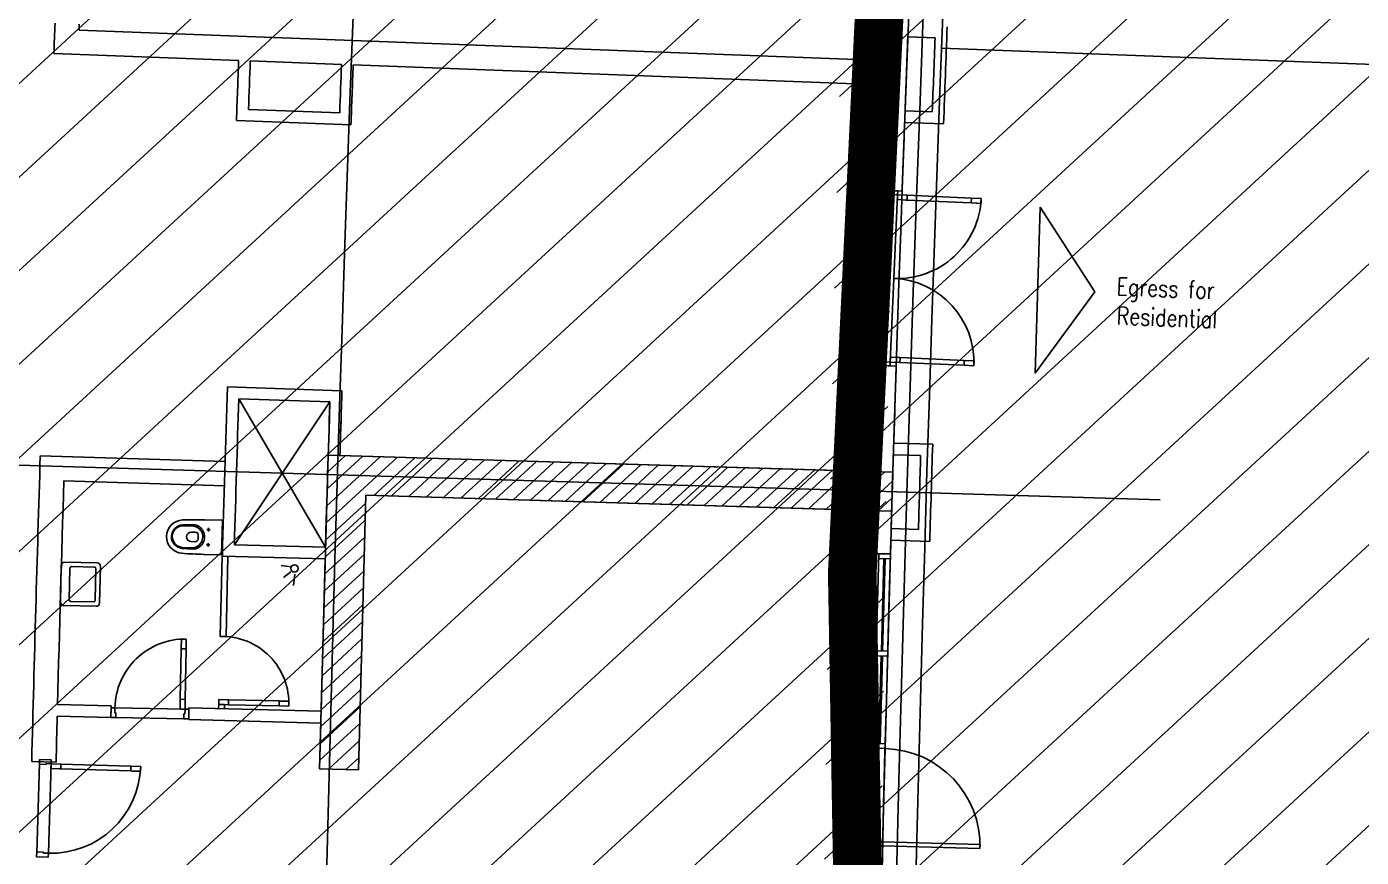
# Model space of a CAD drawing. Extents: x -678889171 to 586587, y -792238163 to 335485.
# Drawn here: x -678773857 to -678760152, y -792032025 to -792023490 of the extents above; entities that cross this region are included whole.
import ezdxf
from ezdxf.enums import TextEntityAlignment as Align

# ---------------------------------------------------------------- set-up
doc = ezdxf.new("R2010")
doc.units = 0
doc.header["$MEASUREMENT"] = 0
for name, color, linetype in [('A-FLOR-PATT', 252, 'Continuous'), ('A-SITE-PATT', 252, 'Continuous'), ('A-WALL', 252, 'Continuous')]:
    doc.layers.add(name, color=color, linetype=linetype)
for name, color, linetype, lineweight in [('BASEMENT3 LAYOUT$0$A-TABL-TEXT', 252, 'Continuous', 30), ('BASEMENT3 LAYOUT$0$HATCH11', 252, 'Continuous', 15), ('BASEMENT3 LAYOUT$0$HATCH7', 252, 'Continuous', 15)]:
    doc.layers.add(name, color=color, linetype=linetype, lineweight=lineweight)
doc.styles.add('Ground floor Towers$0$$Bas01-Rname$0$EN-SC', font='swissc.ttf')
doc.styles.add('Ground floor Towers$0$$Bas01-Rname$0$EN-SCL', font='swisscl.ttf')
doc.styles.add('Ground floor Towers$0$04-Ground Floor$0$V2-lower ground$0$LEVEL  FOR LICENSE LOWER GR$0$$LG- LEVEL$0$AR-SR', font='sarb.shx')
doc.styles.add('MOD-E-TEXT', font='romans.shx', dxfattribs={"width": 0.8, "height": 1.8})

# ---------------------------------------------------------------- blocks, each defined once
blk = doc.blocks.new('A$C61C61320')
at = {"layer": 'BASEMENT3 LAYOUT$0$HATCH11'}
h = blk.add_hatch(dxfattribs=at)
h.set_pattern_fill('JIS_WOOD', color=256, scale=1000, style=0)
h.set_pattern_definition([(45, (-55979.95959305647, -92778.05480168064), (-499.9999991609842, 499.9999991609843), [])])
edge = h.paths.add_edge_path()
edge.add_line((-21467.74319023453, -134455.7384705361), (-52625.22989511769, -137297.8907696561))
edge.add_arc((469730.797268165, -78930.5305383486), 525606.8567419754, 175.7647423383216, 186.3757064635938, ccw=False)
edge.add_arc((-39265.1562679424, -44102.43736154633), 15691.08979022459, 0.9729785529091828, 165.2727067888424, ccw=False)
edge.add_arc((542230.0773749191, -76004.92878418005), 566720.1514529854, 176.7459500062832, 185.9199427217102)
at = {"layer": 'BASEMENT3 LAYOUT$0$HATCH7'}
h = blk.add_hatch(dxfattribs=at)
h.set_pattern_fill('JIS_WOOD', color=256, scale=1000, style=0)
h.set_pattern_definition([(45, (-95575.72641586163, -175160.5677797335), (-499.9999991609842, 499.9999991609843), [])])
edge = h.paths.add_edge_path()
edge.add_line((-93671.42387769371, -154054.9431899884), (-93352.28011348587, -174711.9075518902))
edge.add_line((-93352.28011348587, -174711.9075518902), (-49398.28305342048, -174321.9428492732))
edge.add_arc((-49194.7644366367, -173977.2776182104), 400.2673467584944, 239.4389137010584, 436.7722825904112)
edge.add_line((-49103.17453308101, -173587.6300358392), (-49353.17453308101, -169321.0603725039))
edge.add_arc((765187.6152318742, -69570.4512780355), 820625.9088071947, 178.5717505264322, 186.9818142228341, ccw=False)
edge.add_line((-55183.34322072996, -49116.28952082794), (-86992.42594180122, -47875.38068783496))
edge.add_line((-86992.42594180116, -47875.38068783496), (-86999.8191618316, -136404.81269691))
edge.add_line((-86999.81916183163, -136404.81269691), (-87007.19406194473, -152784.6622732603))
edge.add_line((-87007.19406194473, -152784.6622732603), (-93671.42387769371, -154054.9431899884))
at = {"layer": 'BASEMENT3 LAYOUT$0$A-TABL-TEXT', "const_width": 500}
blk.add_lwpolyline([(-93352.28011348587, -174516.9252005816), (-47927.38834524783, -174323.9099120742, -0.04910831258971037), (-55178.17453308101, -49001.92520058164), (-88972.05165299936, -47526.12244615683)], format="xyb", dxfattribs=at)
blk = doc.blocks.new('2')
at = {"layer": 'BASEMENT3 LAYOUT$0$A-TABL-TEXT', "const_width": 500}
blk.add_lwpolyline([(24568.57618810749, 57680.4355040497), (69993.46795634553, 57873.45079255712, -0.04910831258971037), (62742.68176851235, 183195.4355040497), (28948.804648594, 184671.2382584745)], format="xyb", dxfattribs=at)
blk = doc.blocks.new('GR')
at = {"layer": 'A-FLOR-PATT'}
for p, q in [((113440, 162080), (33017.03360092768, 161882.0966683505)), ((32666.76698605834, 161983.1782630251), (32946.7656315295, 161984.0671100792)), ((24161.07323571844, 161706.6214240607), (32417.45943793616, 161731.0596617961)), ((23911.86737734414, 161455.8826996667), (25810.64095157475, 161461.5029164148)), ((25930.6404361123, 161461.8581052177), (26867.46346090082, 161464.6310258679)), ((26987.46294547405, 161464.9862146708), (32418.19941454591, 161481.0607569292)), ((32669.17957043453, 161223.1820923527), (32949.17821590568, 161224.0709394068)), ((32669.64857839832, 161103.1829765703), (33069.64670217763, 161104.4527582629)), ((25932.5223255959, 160964.351241937), (26869.34113931371, 160968.2793006047)), ((25813.03840728254, 160843.8491938941), (26989.85513439296, 160848.7835580183)), ((32427.09893995013, 160348.2424466232), (32421.27101695056, 158648.2524362662)), ((32422.88544204819, 160398.2571851942), (32672.89318816027, 160397.400106103)), ((32427.09893995013, 160348.2424466232), (32427.27034945012, 160398.2421528102)), ((32577.09805851104, 160347.7282181232), (32427.09893995013, 160348.2424466232)), ((32427.27034945012, 160398.2421528102), (32627.269174198, 160397.5565148102)), ((32577.13234041104, 160357.7281593606), (32577.09805851104, 160347.7282181232)), ((32627.13204659801, 160357.5567498606), (32577.13234041104, 160357.7281593606)), ((32627.13204659801, 160357.5567498606), (32621.23555979844, 158637.5668570289)), ((32627.13204659801, 160357.5567498606), (32626.96063709802, 160307.5570436736)), ((32627.13204659801, 160357.5567498606), (32627.269174198, 160397.5565148102)), ((32727.13145897195, 160357.2139308607), (32627.13204659801, 160357.5567498606)), ((32726.96004947196, 160307.2142246737), (32727.13145897195, 160357.2139308607)), ((33387.12758063995, 160354.9513254608), (32727.13145897195, 160357.2139308607)), ((33386.95617113997, 160304.9516192738), (33387.12758063995, 160354.9513254608)), ((33387.12758063995, 160354.9513254608), (33487.12699301389, 160354.6085064608)), ((33487.12699301389, 160354.6085064608), (33486.9555835139, 160304.6088002739)), ((32626.96063709802, 160307.5570436736), (32713.96012586335, 160307.2587911437)), ((32713.96012586335, 160307.2587911437), (32726.96004947196, 160307.2142246737)), ((33386.95617113997, 160304.9516192738), (32726.96004947196, 160307.2142246737)), ((33486.9555835139, 160304.6088002739), (33386.95617113997, 160304.9516192738)), ((33486.9555835139, 160304.6088002739), (33399.95609474857, 160304.9070528038)), ((33399.95609474857, 160304.9070528038), (33486.9555835139, 160304.6088002739)), ((34690.47895612966, 159443.6494759876), (34095.45330776025, 160289.9945934294)), ((34095.45330776025, 160289.9945934294), (34113.0342862687, 158585.21297089)), ((34690.47895612966, 159443.6494759876), (34113.0342862687, 158585.21297089)), ((32421.27101695056, 158648.2524362662), (32421.09960745057, 158598.2527300792)), ((32421.09960745057, 158598.2527300792), (32621.09843219845, 158597.5670920793)), ((32621.10006898629, 158598.0445388438), (32421.09960745057, 158598.2527300793)), ((32571.27013551147, 158647.7382077662), (32421.27101695056, 158648.2524362662)), ((32434.91516983544, 158598.205367428), (32684.93056297582, 158597.3482621211)), ((32571.23585361147, 158637.7382665288), (32571.27013551147, 158647.7382077662)), ((32621.23555979844, 158637.5668570289), (32571.23585361147, 158637.7382665288)), ((32621.23555979844, 158637.5668570289), (32621.09843219845, 158597.5670920793)), ((32621.23555979844, 158637.5668570289), (32621.40696929843, 158687.5665632158)), ((32721.23497217238, 158637.2240380289), (32621.23555979844, 158637.5668570289)), ((32621.40696929843, 158687.5665632158), (32708.40645806376, 158687.2683106858)), ((32708.40645806376, 158687.2683106858), (32721.40638167237, 158687.2237442159)), ((32721.40638167237, 158687.2237442159), (32721.23497217238, 158637.2240380289)), ((33381.23109384039, 158634.9614326291), (32721.23497217238, 158637.2240380289)), ((33381.40250334037, 158684.961138816), (32721.40638167237, 158687.2237442159)), ((33381.40250334037, 158684.961138816), (33381.23109384039, 158634.961432629)), ((33381.23109384039, 158634.961432629), (33481.23050621432, 158634.6186136291)), ((33481.40191571431, 158684.618319816), (33381.40250334037, 158684.961138816)), ((33481.40191571431, 158684.618319816), (33394.40242694898, 158684.916572346)), ((33394.40242694898, 158684.916572346), (33481.40191571431, 158684.618319816)), ((33481.23050621432, 158634.6186136291), (33481.40191571431, 158684.618319816)), ((25832.04567870184, 158107.8563781043), (27008.03852780222, 158114.5982728887)), ((25953.11479855615, 157989.6292938848), (26889.9275735144, 157993.9206122558)), ((26903.88964579521, 156500.9975048453), (25953.11479855615, 157989.6292938848)), ((26889.9253836764, 157994.1547651578), (25968.66386188461, 156485.9382120354)), ((26892.69944729206, 157697.5323447938), (26889.9275735144, 157993.9206122558)), ((27012.69419985006, 157698.654556246), (27009.9276803705, 157994.4703044428)), ((32691.91166124586, 157807.4135440035), (33091.89831730303, 157811.5496446078)), ((32693.07229788316, 157687.419130174), (32973.05738544578, 157690.3143429825)), ((32693.82317272367, 157506.6112972482), (26894.1328343066, 157446.6390398897)), ((27014.34598992614, 157447.8821156207), (32444.87697904614, 157504.0370451201)), ((28630.55030630177, 157064.3968752542), (29034.91611400002, 157468.7760158844)), ((28809.17889806864, 157066.2517471425), (29213.53687939025, 157470.6230611379)), ((28987.80748983542, 157068.1066190307), (29392.15764478041, 157472.4701063915)), ((29166.43608160224, 157069.9614909189), (29570.77841017058, 157474.317151645)), ((29345.06467336908, 157071.8163628071), (29749.39917556077, 157476.1641968985)), ((29523.69326513589, 157073.6712346954), (29928.01994095094, 157478.011242152)), ((29702.32185690277, 157075.5261065836), (30106.64070634113, 157479.8582874056)), ((29880.95044866958, 157077.3809784718), (30285.26147173138, 157481.7053326592)), ((30059.57904043639, 157079.23585036), (30463.88223712152, 157483.5523779127)), ((30238.20763220324, 157081.0907222483), (30642.50300251172, 157485.3994231662)), ((30416.83622397005, 157082.9455941365), (30821.12376790194, 157487.2464684198)), ((30595.46481573686, 157084.8004660247), (30999.74453329208, 157489.0935136732)), ((30774.09340750365, 157086.6553379129), (31178.3652986823, 157490.9405589268)), ((30952.72199927049, 157088.5102098012), (31356.98606407249, 157492.7876041804)), ((31131.35059103734, 157090.3650816894), (31535.60682946266, 157494.6346494339)), ((31309.97918280415, 157092.2199535776), (31714.22759485288, 157496.4816946874)), ((31488.60777457099, 157094.0748254659), (31892.84836024305, 157498.328739941)), ((31667.23636633778, 157095.9296973541), (32071.46912563319, 157500.1757851945)), ((31845.86495810462, 157097.7845692423), (32250.08989102344, 157502.0228304481)), ((32024.49354987143, 157099.6394411305), (32428.71065641366, 157503.8698757016)), ((32203.12214163825, 157101.4943130188), (32607.3314218038, 157505.7169209551)), ((32444.61014448549, 157529.8416069547), (32444.87697904614, 157504.0370451201)), ((-9155, 156875), (35450, 157335)), ((23939.92055154685, 157319.3734024063), (25839.38174837956, 157338.6948980021)), ((26894.1328343066, 157446.6390398897), (26935.32144901066, 154221.8973507464)), ((26896.31461469136, 157274.6797083545), (27070.08769470794, 157448.4585180955)), ((26898.5294513907, 157100.1150083813), (27248.70846009813, 157450.305563349)), ((26900.74428809001, 156925.550308408), (27427.32922548836, 157452.1526086026)), ((26902.95912478934, 156750.9856084347), (27605.94999087855, 157453.9996538561)), ((27380.15016393401, 157051.4127720366), (27784.57075626869, 157455.8466991096)), ((27558.77875570086, 157053.2676439249), (27963.19152165888, 157457.6937443632)), ((27737.40734746764, 157055.1225158131), (28141.81228704908, 157459.5407896168)), ((27916.03593923451, 157056.9773877013), (28320.4330524393, 157461.3878348703)), ((28094.66453100133, 157058.8322595895), (28499.05381782944, 157463.2348801238)), ((28273.29312276811, 157060.6871314778), (28677.6745832196, 157465.0819253773)), ((28451.92171453495, 157062.542003366), (28856.29534860983, 157466.9289706308)), ((32381.75073340512, 157103.349184907), (32694.75748498665, 157416.3662570884)), ((32560.37932517187, 157105.2040567952), (32696.56894006935, 157241.3981621981)), ((24192.49872405001, 157071.9297174211), (25841.92464002874, 157088.7078309325)), ((27298.25545245249, 157050.5623807493), (32697.96417457386, 157106.632732165)), ((32449.01205965528, 157104.0476237291), (27298.25545245247, 157050.5623807493)), ((32449.26316423051, 157079.8656535652), (32449.01205965528, 157104.0476237291)), ((26905.17396148862, 156576.4209084615), (27299.2970130881, 156970.5569552641)), ((27335.00260760353, 154227.9021507832), (27298.25545245249, 157050.5623807493)), ((27298.25545245247, 157050.5623807493), (27335.00260760351, 154227.9021507832)), ((32700.93073105696, 156927.4597596173), (32980.91581861966, 156930.3549724171)), ((26903.88964579521, 156500.9975048453), (26901.1168857856, 156797.4805344706)), ((26907.38879818795, 156401.8562084883), (27301.56886320168, 156796.049270585)), ((32702.25170489587, 156807.4670037701), (33102.23836095317, 156811.6031043619)), ((25437.5975795492, 156661.7086583614), (25526.07000404446, 156663.8652501868)), ((25651.17464230371, 156731.4834245699), (25835.38466775005, 156734.9766939569)), ((25697.63764635064, 156614.8434009212), (25696.97404267259, 156649.837109358)), ((25835.38466775005, 156734.9766939569), (25842.11550505592, 156380.0405083838)), ((32453.860235714, 156663.4681727937), (32703.84636368405, 156666.9458994417)), ((32703.8463636831, 156666.9458994908), (32583.85797408656, 156665.2766595401)), ((32583.85797408656, 156665.2766595401), (32625.58897162319, 153665.5669196079)), ((32703.8463636838, 156666.9458994416), (32745.57736122036, 153667.2361595093)), ((25562.50969706184, 156601.8790303409), (25523.43063932313, 156601.1379540844)), ((25593.81634356539, 156533.2602728128), (25593.07310744598, 156572.453226262)), ((25679.80899029323, 156632.0084533006), (25714.80269873001, 156632.6720569787)), ((26909.60363488729, 156227.2915085151), (27303.84071331521, 156621.5415859059)), ((32704.54188032915, 156616.9507371588), (32584.55349073266, 156615.2814972083)), ((32638.41987531216, 156616.0308690553), (32651.63469119876, 155666.1227847434)), ((32650.41871427181, 156616.1977930503), (32663.63353015843, 155666.2897087384)), ((25441.83657442576, 156438.1744078996), (25530.32715351337, 156439.3736564609)), ((25564.39053948647, 156502.6968624287), (25525.31148174777, 156501.9557861722)), ((25657.90547960959, 156376.5472389968), (25842.11550505592, 156380.0405083838)), ((25682.74780658171, 156477.0363159377), (25717.74151501849, 156477.6999196158)), ((25700.57646263912, 156459.8712635584), (25699.91285896108, 156494.8649719951)), ((25850.06544810194, 156365.2326802019), (26907.74333493349, 156381.0448436039)), ((25968.66386188461, 156485.9382120353), (26904.5583694966, 156501.0082728398)), ((26927.75741150727, 154814.1014646903, -6.574195595121094e-08), (26907.74333493349, 156381.0448436039, -6.574195595121094e-08)), ((26911.81847158659, 156052.7268085418), (27306.11256342876, 156447.0339012267)), ((25847.49640418151, 156365.194967106), (25862.19312101261, 155541.9308146392)), ((25907.48995407265, 156366.0917922887), (25922.18356273346, 155543.0017498085)), ((26561.79003268992, 156286.6092915129), (26457.70175498387, 156296.3031809712)), ((26914.0333082859, 155878.1621085685), (27308.38441354228, 156272.5262165476)), ((26559.5564847541, 156234.3668076226), (26487.41582139001, 156173.7789516691)), ((26602.06699489732, 156212.3546293845), (26591.16182008039, 156095.2601576911)), ((26916.24814498518, 155703.5974085953), (27310.65626365581, 156098.0185318684)), ((26918.46298168451, 155529.032708622), (27312.92811376939, 155923.5108471893)), ((26920.67781838382, 155354.4680086488), (27315.199963883, 155749.0031625102)), ((26922.89265508318, 155179.9033086756), (27317.4718139965, 155574.495477831)), ((32717.75669660454, 155667.0426528523), (32597.76830700805, 155665.3734129018)), ((32718.45221325057, 155617.0474905204), (32598.46382365408, 155615.3782505699)), ((32664.84950708566, 154716.2147004094), (32652.33020782437, 155616.1276224112)), ((32676.84834604534, 154716.3816243995), (32664.32904678409, 155616.2945464063)), ((25514.56036874913, 155499.8376794839, -1.314839119024219e-07), (25464.57336742635, 155498.6976361715, -1.314839119024219e-07)), ((25464.57336742635, 155498.6976361715, -1.314839119024219e-07), (25466.55704278996, 155411.7202538699, -1.314839119024219e-07)), ((25466.55704278996, 155411.7202538699, -1.314839119024219e-07), (25464.57336742635, 155498.6976361715, -1.314839119024219e-07)), ((25464.57336742635, 155498.6976361715, -1.314839119024219e-07), (25466.85345405119, 155398.7236335259, -1.314839119024219e-07)), ((25516.84045537397, 155399.8636768383, -1.314839119024219e-07), (25514.56036874913, 155499.8376794839, -1.314839119024219e-07)), ((25466.85345405119, 155398.7236335259, -1.314839119024219e-07), (25516.84045537397, 155399.8636768383, -1.314839119024219e-07)), ((25466.85345405118, 155398.7236335259, -1.314839119024219e-07), (25478.70990450035, 154878.858819769, -1.314839119024219e-07)), ((25516.84045537396, 155399.8636768383, -1.314839119024219e-07), (25528.69690582313, 154879.9988630814, -1.314839119024219e-07)), ((26925.10749178249, 155005.3386087024), (27319.74366411005, 155399.9877931519)), ((26927.32232848174, 154830.773908729), (27322.01551422355, 155225.4801084727)), ((26929.5371651811, 154656.2092087558), (27324.28736433713, 155050.9724237936)), ((25478.70990450035, 154878.858819769, -1.314839119024219e-07), (25528.69690582313, 154879.9988630814, -1.314839119024219e-07)), ((25479.00631576158, 154865.8621994251, -1.314839119024219e-07), (25478.70990450035, 154878.858819769, -1.314839119024219e-07)), ((25480.98999112519, 154778.8848171234, -1.314839119024219e-07), (25479.00631576158, 154865.8621994251, -1.314839119024219e-07)), ((25528.69690582313, 154879.9988630814, -1.314839119024219e-07), (25530.97699244797, 154780.0248604359, -1.314839119024219e-07)), ((25873.79927027732, 154891.7905997999), (25960.78541077253, 154893.3434557954)), ((25874.69171625176, 154841.7985650325), (25873.79927027732, 154891.7905997999)), ((25960.78541077253, 154893.3434557954), (25973.78333981204, 154893.5754917488)), ((26493.70050139255, 154902.8569298829), (25973.78333981204, 154893.5754917488)), ((25973.78333981204, 154893.5754917488), (25974.67578578649, 154843.5834569814)), ((26593.68457092726, 154904.6418218318), (26493.70050139255, 154902.8569298829)), ((26493.70050139255, 154902.8569298829), (26494.592947367, 154852.8648951155)), ((26593.68457092726, 154904.6418218318), (26506.69843043205, 154903.0889658362)), ((26506.69843043205, 154903.0889658362), (26593.68457092726, 154904.6418218318)), ((26594.57701690171, 154854.6497870644), (26593.68457092726, 154904.6418218318)), ((26931.75200188046, 154481.6445087826), (27326.55921445068, 154876.4647391145)), ((24221.12667036629, 154774.693048858, -6.574195595121094e-08), (24771.2975139033, 154782.7035103707, -6.574195595121094e-08)), ((24811.16417339992, 154763.608236737, -1.314839119024219e-07), (24771.17457234169, 154762.6962020871, -1.314839119024219e-07)), ((24773.45465896653, 154662.7221994415, -1.314839119024219e-07), (24771.17457234169, 154762.6962020871, -1.314839119024219e-07)), ((24773.13196468338, 154662.7175010279, -6.574195595121094e-08), (24771.2975139033, 154782.7035103707, -6.574195595121094e-08)), ((24811.16417339992, 154763.608236737, -1.314839119024219e-07), (25530.97699244797, 154780.0248604359, -1.314839119024219e-07)), ((24811.16417339992, 154763.608236737, -1.314839119024219e-07), (24812.30421671234, 154713.6212354142, -1.314839119024219e-07)), ((25530.97699244797, 154780.0248604359, -1.314839119024219e-07), (25480.98999112519, 154778.8848171234, -1.314839119024219e-07)), ((25532.11703576038, 154730.0378591131, -1.314839119024219e-07), (25522.11963549583, 154729.8098504506, -1.314839119024219e-07)), ((25522.11963549583, 154729.8098504506, -1.314839119024219e-07), (25523.25967880824, 154679.8228491278, -1.314839119024219e-07)), ((25530.97699244797, 154780.0248604359, -1.314839119024219e-07), (25570.96659350619, 154780.9368950858, -1.314839119024219e-07)), ((25530.97699244797, 154780.0248604359, -1.314839119024219e-07), (25532.11703576038, 154730.0378591131, -1.314839119024219e-07)), ((25573.24668013104, 154680.9628924403, -1.314839119024219e-07), (25570.96659350619, 154780.9368950858, -1.314839119024219e-07)), ((25571.21294290528, 154794.3502412593, -6.574195595121094e-08), (26927.75741150727, 154814.1014646903, -6.574195595121094e-08)), ((25573.04739368535, 154674.3642319166, -6.574195595121094e-08), (25571.21294290528, 154794.3502412593, -6.574195595121094e-08)), ((25974.67578578649, 154843.5834569814), (25874.69171625176, 154841.7985650325)), ((25934.68215797286, 154842.8695002019), (25874.69171625177, 154841.7985650325)), ((25874.69171625178, 154841.7985650325), (25875.45967243648, 154798.7800592802)), ((25934.68215797286, 154842.8695002019), (25935.45363855721, 154799.6535685951)), ((26494.592947367, 154852.8648951155), (25974.67578578649, 154843.5834569814)), ((26494.592947367, 154852.8648951155), (26594.57701690171, 154854.6497870644)), ((24222.86072009619, 154654.7055776807, -6.574195595121094e-08), (24773.13196468337, 154662.7175010279, -6.574195595121094e-08)), ((24823.44166028932, 154663.862242754, -1.314839119024219e-07), (24773.45465896653, 154662.7221994415, -1.314839119024219e-07)), ((24812.30421671234, 154713.6212354142, -1.314839119024219e-07), (24822.30161697689, 154713.8492440767, -1.314839119024219e-07)), ((24822.30161697689, 154713.8492440767, -1.314839119024219e-07), (24823.44166028932, 154663.862242754, -1.314839119024219e-07)), ((24823.44166028931, 154663.862242754, -1.314839119024219e-07), (25523.25967880824, 154679.8228491278, -1.314839119024219e-07)), ((25523.25967880824, 154679.8228491278, -1.314839119024219e-07), (25573.24668013104, 154680.9628924403, -1.314839119024219e-07)), ((25573.04739368535, 154674.3642319166, -6.574195595121094e-08), (26929.29001132655, 154694.1110604118, -6.574195595121094e-08)), ((26935.32144901065, 154221.8973507464), (26929.29001132655, 154694.1110604118)), ((26933.96683857974, 154307.0798088094), (27328.83106456421, 154701.9570544353)), ((32610.98312248561, 154715.4653285842), (32730.97151208278, 154717.1345684856)), ((32611.67863911122, 154665.470166252), (32731.66702870839, 154667.1394061534)), ((27026.93735997716, 154223.2737859716), (27331.10291467779, 154527.4493697562)), ((27206.40740572719, 154225.9701395879), (27333.37476479128, 154352.941685077)), ((24229.91822189288, 154182.3047704622), (23979.97502663256, 154176.6831779879)), ((24059.70925256346, 154202.5182939199), (24179.70269266744, 154203.7730177853)), ((24060.23205417407, 154152.5210272098), (24059.70925256346, 154202.5182939199)), ((24180.12093395594, 154163.7752044173), (24179.70269266744, 154203.7730177853)), ((26935.32144901066, 154221.8973507464), (27335.00260760353, 154227.9021507832)), ((27335.00260760351, 154227.9021507832), (26935.32144901065, 154221.8973507464)), ((24069.7470434872, 153242.5707730872), (24060.12749385188, 154162.5204805518)), ((24130.22822756802, 154153.2529494647), (24060.23205417407, 154152.5210272098)), ((24180.12093395594, 154163.7752044173), (24130.1236672459, 154163.2524028067)), ((24130.1236672459, 154163.2524028067), (24130.22822756802, 154153.2529494647)), ((24280.115467376, 154164.8208076385), (24180.12093395594, 154163.7752044173)), ((24180.12093395594, 154163.7752044173), (24180.64373556655, 154113.7779377073)), ((24189.74048359125, 153243.8254969527), (24180.12093395594, 154163.7752044173)), ((24180.64373556655, 154113.7779377073), (24267.63897964201, 154114.6876125098)), ((24267.63897964201, 154114.6876125098), (24280.63826898662, 154114.8235409285)), ((25000.07610800051, 154172.3491508314), (24280.115467376, 154164.8208076385)), ((24280.63826898662, 154114.8235409285), (24280.115467376, 154164.8208076385)), ((25000.59890961112, 154122.3518841214), (24280.63826898662, 154114.8235409285)), ((25000.07610800051, 154172.3491508314), (25100.07064142057, 154173.3947540526)), ((25000.59890961112, 154122.3518841214), (25000.07610800051, 154172.3491508314)), ((25100.59344303119, 154123.3974873426), (25000.59890961112, 154122.3518841214)), ((25100.59344303119, 154123.3974873426), (25013.59819895573, 154122.4878125401)), ((25013.59819895573, 154122.4878125401), (25100.59344303119, 154123.3974873426)), ((25100.07064142057, 154173.3947540526), (25100.59344303119, 154123.3974873426)), ((32493.71250962584, 153663.7322966624), (32745.57736125309, 153667.2361595099)), ((32625.06207684367, 153706.8182930849), (32745.05046644091, 153708.4875329863)), ((32625.58897162319, 153665.5669196079), (32745.57736122037, 153667.2361595093)), ((32745.06792027766, 153707.2329153821), (33744.9878447149, 153719.8882549488)), ((32745.57413383479, 153667.2361186624), (32745.06792027766, 153707.2329153821)), ((33745.49405827202, 153679.8914582291), (32745.57413383479, 153667.2361186624)), ((33744.9878447149, 153719.8882549488), (33745.49405827202, 153679.8914582291)), ((24139.63865655909, 153253.3021486841), (24069.64248316515, 153252.5702264292)), ((24069.64248316515, 153252.5702264292), (24070.16528477576, 153202.5729597192)), ((24139.74321688122, 153243.3026953421), (24139.63865655909, 153253.3021486841)), ((24189.74048359125, 153243.8254969527), (24139.74321688122, 153243.3026953421)), ((24189.74048359125, 153243.8254969527), (24190.15872487974, 153203.8276835846)), ((24070.16528477576, 153202.5729597192), (24190.15872487974, 153203.8276835846))]:
    blk.add_line(p, q, dxfattribs=at)
at = {"layer": 'A-FLOR-PATT', "extrusion": (-4.229687043014512e-17, -8.308138357686686e-19, -1)}
for p, q in [((24568.8145840597, 156245.4516698045), (24233.59924514272, 156238.8672218572)), ((24200.73615604581, 156204.6872431706), (24208.19853038609, 155824.7765257315)), ((24297.04058343498, 155854.4669900936), (24290.67561708589, 156178.5084843802)), ((24307.10716163437, 156195.5984737234), (24541.75789887627, 156200.2075872865)), ((24558.84788821946, 156183.7760427381), (24565.2128545685, 155859.7345484515)), ((24610.45693708642, 155832.6778632683), (24602.99456274614, 156212.5885807073)), ((24548.78131002007, 155842.6445591084), (24314.13057277817, 155838.0354455453)), ((24242.37850907247, 155791.9134366343), (24577.59384798945, 155798.4978845817))]:
    blk.add_line(p, q, dxfattribs=at)
at = {"layer": 'A-FLOR-PATT'}
for centre, radius in [((25697.30584451162, 156632.3402551396), 7.499999999999994), ((25700.2446608001, 156477.3681177767), 7.499999999999994), ((26595.73987686089, 156270.1034253395), 38.24641586430791)]:
    blk.add_circle(centre, radius, dxfattribs=at)
for centre, radius, start, end in [((632160.654919429, 163506.251165366), 618245.8226879981, 171.0764646735087, 189.9103746877842), ((632160.654919429, 163506.251165366), 613595.8226879981, 171.0737824436527, 189.9862451256833), ((632160.654919429, 163506.251165366), 605195.8226879981, 171.0737824436527, 190.1263033448895), ((632160.6549194276, 163506.2511653661), 599695.8226879967, 171.0616030214717, 190.2201678661017), ((632160.6549194327, 163506.2511653659), 599145.8226880017, 171.0631954506245, 190.2296506374575), ((632160.654919429, 163506.251165366), 599345.8226879981, 177.29999390148, 189.341260597947), ((632160.654919429, 163506.251165366), 599495.8226879981, 177.314475104929, 183.8702510494927), ((636891.1055843313, 163518.2118618602), 604476.2880245388, 180.1199897227658, 180.1697479615625), ((632160.6549192356, 163506.2511840771), 599095.8226879981, 180.1340645227753, 180.229701621332), ((632160.6549192356, 163506.2511840771), 599495.8226879981, 180.1455652248917, 180.2182009189654), ((632160.6549192356, 163506.2511840771), 599215.8226879981, 180.1455482527507, 180.2182178911748), ((631654.2228783388, 163508.7647747379), 607745.822687998, 180.1640055390355, 180.1935376567403), ((631654.2228783388, 163508.7647747379), 607495.822687998, 180.1642872287989, 180.1699688387309), ((632105.0469349812, 163506.0500313975), 599690.2143517195, 180.1699407344473, 180.2969269907439), ((632160.6549194291, 163506.251165366), 606353.4616329148, 180.1932134873301, 180.2515774975358), ((632160.6549194291, 163506.251165366), 606233.4616329148, 180.1932181633691, 180.2402384122968), ((632160.6549194291, 163506.251165366), 605296.6345841058, 180.1932547324381, 180.2402384122968), ((632160.6549194291, 163506.251165366), 605176.6345841058, 180.1932594248214, 180.2515995475319), ((632160.6549192356, 163506.2511840771), 599495.8226879981, 180.2296697146207, 180.2971244127666), ((32627.13204659801, 160357.5567498606), 859.9999999999993, 269.8035787968485, 359.8035787976837), ((32621.23555979844, 158637.5668570289), 859.9999999999993, 359.8035787976837, 89.80357879684854), ((632160.6549192356, 163506.2511840771), 599745.8226879981, 180.4688877174307, 180.5709563948128), ((632160.6549192356, 163506.2511840771), 599495.8226879981, 180.4691651750951, 180.5446647766479), ((632160.6549194291, 163506.251165366), 606352.6408370575, 180.5101145816912, 180.6747883190805), ((632160.6549194291, 163506.251165366), 605176.6345841058, 180.5104675635584, 180.5735924945784), ((632160.6549194291, 163506.251165366), 606232.6408370575, 180.5213897957972, 180.6635130915319), ((632160.6549194291, 163506.251165366), 605296.6345841058, 180.5217902024216, 180.6631039041476), ((632160.6549192356, 163506.2511840771), 599095.8226879981, 180.5446324485157, 180.5924514210398), ((632160.6549192356, 163506.2511840771), 599495.8226879981, 180.556133573649, 180.5924514210398), ((632160.6549192356, 163506.2511840771), 599215.8226879981, 180.5561166007634, 180.5924514210398), ((534207.9690832216, 162498.8063302164), 501538.9920630134, 180.5703174306194, 180.6160134040244), ((631654.3831486457, 163493.265613217), 607745.822687998, 180.5820592065625, 180.8783635244882), ((632160.6549194291, 163506.251165366), 599495.8226879981, 180.5924514177418, 180.6287692649169), ((632160.6549194291, 163506.251165366), 599215.8226879981, 180.5924514177414, 180.6287862354276), ((632160.6549194291, 163506.251165366), 599095.8226879981, 180.5924514177412, 180.6402703883183), ((631654.3831486457, 163493.265613217), 607495.822687998, 180.6056375754019, 180.8223176893474), ((632160.6549194291, 163506.251165366), 599745.8226879981, 180.6139464414713, 180.6537287461746), ((632160.6549194291, 163506.251165366), 599495.8226879981, 180.6402380611031, 180.6536689873748), ((25440.32172034418, 156549.9529992932), 171.5000000000242, 94.29455647567782, 267.8782417204078), ((25440.3217203442, 156549.9529992932), 120.4999999999999, 94.29455647877172, 267.8782417174099), ((25440.3217203442, 156549.9529992932), 111.78885578103, 91.39635763602382, 270.7764405599689), ((25727.01506265164, 152732.2024603657), 4000.000000000605, 91.08639909804194, 94.29455647567644), ((25727.01506265166, 152732.2024603663), 3948.999999999997, 92.71072114196299, 94.29455647877172), ((25528.8058116772, 156551.6309685934), 112.2676204798004, 270.7764405599689, 91.39635763602382), ((25544.98291487307, 156576.8955946977), 99.99999999999993, 57.36830220384452, 92.71072114196299), ((25528.8058116772, 156551.6309685934), 129.9999999999999, 304.8044959919127, 57.36830220384452), ((25524.37106053545, 156551.5468701283), 49.59999999999993, 91.08639909808012, 271.0863990980801), ((25563.07850021445, 156571.8844231094), 29.99999999999998, 1.086399097679116, 91.08639909808012), ((25563.82173633386, 156532.6914696602), 29.99999999999998, 271.0863990980801, 1.086399097679116), ((25582.06505926052, 160375.8282032011), 4000.000000000568, 267.8782417204238, 271.0863990980584), ((25582.06505926165, 160375.8282032004), 3948.999999999997, 267.8782417174099, 269.4620770607854), ((25545.92915171785, 156526.9978359089), 99.99999999999993, 269.4620770607854, 304.8044959919127), ((25530.97699244797, 154780.0248604359, -1.314839119024219e-07), 719.9999999997044, 91.30650662631943, 181.3065066265278), ((25907.49874996203, 154856.0789421664, -3.542665253086035e-08), 687.0797532929839, 359.8808222560936, 93.73985577481365), ((631654.3831486457, 163493.265613217), 607495.822687998, 180.8336354520975, 180.8781947590931), ((32745.57414031223, 153667.2361187444), 999.9999999999949, 0.7251168660503826, 90.72511686563618), ((24180.12093395594, 154163.7752044173), 919.9999999997044, 270.5990974328834, 0.5990974326663199), ((-5699.18559788894, 152895.5651425568), 38202.51073721566, 0.3554390100906698, 1.152207194425181), ((632160.6549194291, 163506.251165366), 599495.8226879981, 180.9403891134962, 180.9552331220137)]:
    blk.add_arc(centre, radius, start, end, dxfattribs=at)
at = {"layer": 'A-FLOR-PATT', "extrusion": (-4.229687043014512e-17, -8.308138357686686e-19, -1)}
for centre, radius, start, end in [((-24234.25768993748, 156205.3456879653), 33.52800000000002, 358.8747156654373, 88.87471566543734), ((-24569.47302885447, 156211.9301359126), 33.52800000000002, 88.87471566543734, 178.8747156654373), ((-24307.43638403172, 156178.8377067776), 16.76400000000001, 358.8747156654373, 88.87471566543734), ((-24542.08712127362, 156183.4468203407), 16.76400000000001, 88.87471566543734, 178.8747156654373), ((-24241.72006427776, 155825.4349705263), 33.52800000000002, 268.8747156654373, 358.8747156654373), ((-24313.80135038076, 155854.796212491), 16.76400000000001, 268.8747156654373, 358.8747156654373), ((-24548.45208762272, 155859.4053260541), 16.76400000000001, 178.8747156654373, 268.8747156654373), ((-24576.93540319474, 155832.0194184736), 33.52800000000002, 178.8747156654373, 268.8747156654373)]:
    blk.add_arc(centre, radius, start, end, dxfattribs=at)
at = {"layer": 'A-FLOR-PATT', "style": 'MOD-E-TEXT', "width": 0.8}
for s, p in [('Egress for', (34913.6190668312, 159419.2591629962)), ('Residential', (34927.33335254549, 159119.2591629962))]:
    blk.add_text(s, height=180, dxfattribs=at).set_placement(p)
at = {"layer": 'A-FLOR-PATT', "style": 'Ground floor Towers$0$04-Ground Floor$0$V2-lower ground$0$LEVEL  FOR LICENSE LOWER GR$0$$LG- LEVEL$0$AR-SR', "flags": 12}
for tag, p in [('L', (30296.07288644527, 72859.53473235783)), ('P', (30237.50458115668, 72203.99769414036))]:
    blk.add_attdef(tag, text='', height=500, dxfattribs=at).set_placement(p, align=Align.RIGHT)
at = {"layer": 'A-FLOR-PATT'}
for tag, p, height, style in [('N', (85492.25876324323, 56633.4995742733), 250, 'Ground floor Towers$0$$Bas01-Rname$0$EN-SC'), ('N', (89389.48149106537, 56633.4995742733), 250, 'Ground floor Towers$0$$Bas01-Rname$0$EN-SC'), ('N', (94597.61363499537, 56633.4995742733), 250, 'Ground floor Towers$0$$Bas01-Rname$0$EN-SC'), ('AN', (85922.66280553787, 56313.08159666645), 200, 'Ground floor Towers$0$$Bas01-Rname$0$EN-SCL'), ('AN', (89819.88553336001, 56313.08159666645), 200, 'Ground floor Towers$0$$Bas01-Rname$0$EN-SCL'), ('AN', (95028.01767729002, 56313.08159666645), 200, 'Ground floor Towers$0$$Bas01-Rname$0$EN-SCL'), ('SN', (85299.47460008037, 56025.08594095582), 200, 'Ground floor Towers$0$$Bas01-Rname$0$EN-SCL'), ('F', (85927.04975899268, 56008.67972904726), 200, 'Ground floor Towers$0$$Bas01-Rname$0$EN-SCL'), ('SN', (89196.69732790251, 56025.08594095582), 200, 'Ground floor Towers$0$$Bas01-Rname$0$EN-SCL'), ('F', (89824.27248681482, 56008.67972904726), 200, 'Ground floor Towers$0$$Bas01-Rname$0$EN-SCL'), ('SN', (94404.82947183252, 56025.08594095582), 200, 'Ground floor Towers$0$$Bas01-Rname$0$EN-SCL'), ('F', (95032.40463074483, 56008.67972904726), 200, 'Ground floor Towers$0$$Bas01-Rname$0$EN-SCL')]:
    blk.add_attdef(tag, p, '', height=height, dxfattribs=dict(at, style=style))
at = {"layer": 'A-FLOR-PATT', "style": 'Ground floor Towers$0$$Bas01-Rname$0$EN-SCL', "width": 0.8}
for p in [(85305.16036184286, 56295.1433535593), (89202.383089665, 56295.1433535593), (94410.51523359501, 56295.1433535593)]:
    blk.add_attdef('FN', p, '', height=250, dxfattribs=at)

msp = doc.modelspace()

# ---------------------------------------------------------------- block references
at = {"layer": 'A-SITE-PATT', "rotation": 357.6731745000001}
for name, p in [('2', (-678833487.1858103, -792167746.3685482, -212772)), ('A$C61C61320', (-678706236.4347705, -791940527.995869, -212772))]:
    msp.add_blockref(name, p, dxfattribs=at)

# ---------------------------------------------------------------- next in the draw order: block references
at = {"layer": 'A-WALL', "rotation": 357.6731745000001}
msp.add_blockref('GR', (-678804025.0995113, -792184118.4910543, -212772), dxfattribs=at)

doc.saveas('drawing.dxf')
